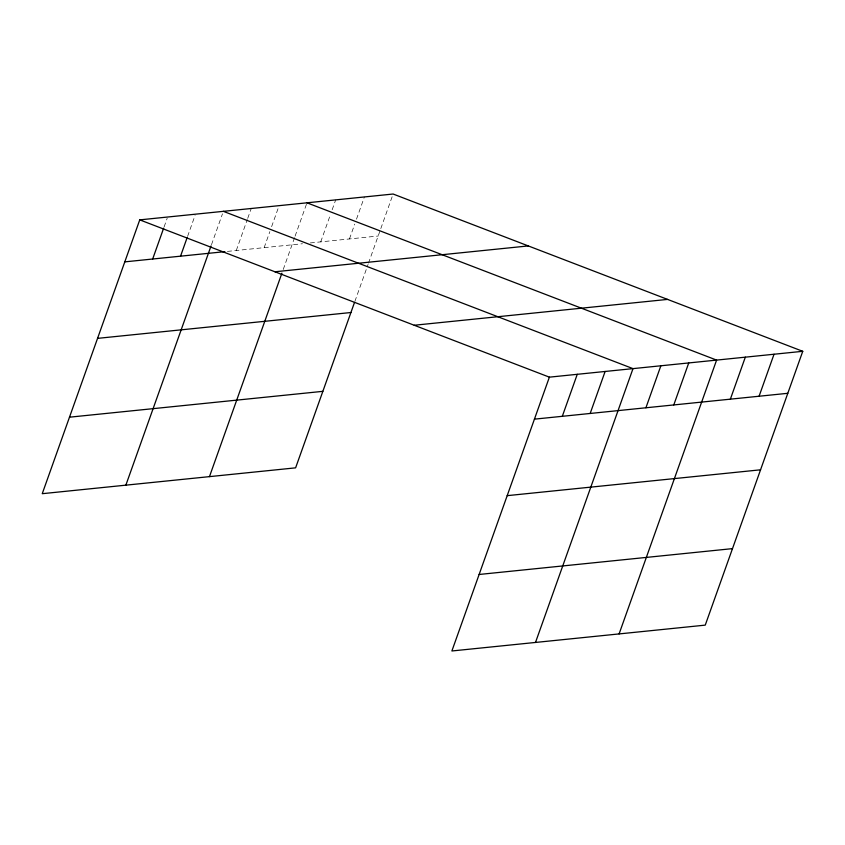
<?xml version="1.0" encoding="UTF-8"?>
<svg xmlns="http://www.w3.org/2000/svg" width="845" height="845" viewBox="0 0 845 845"><rect width="100%" height="100%" fill="white"/><g stroke="black" fill="none" stroke-linecap="round" stroke-linejoin="round"><path stroke-width="0.63" stroke-dasharray="4.22 3.17" d="M164.11 226.904L167.183 218.263M187.579 236.41L195.058 215.412M211.493 244.691L222.488 213.806M236.283 250.49L247.279 219.615M247.712 218.38L251.229 208.493M264.147 247.648L269.872 231.593M271.625 226.65L279.103 205.652M283.233 269.481L294.662 237.392M295.095 236.156L306.967 202.811M320.73 241.871L330.406 214.704M332.169 209.761L335.687 199.885M349.45 238.945L354.72 224.126M356.484 219.182L364.406 196.948M354.879 301.411L368.061 264.4M368.494 263.165L380.366 229.84M380.799 228.604L393.115 194.023M227.411 251.398L302.457 243.74M310.295 242.937L378.159 236.019"/><path stroke-width="1.27" d="M802.75 351.309L549.387 377.155L451.885 650.977L705.248 625.131L802.75 351.309L393.115 194.023L139.752 219.869L42.25 493.691L295.613 467.845L354.435 302.647M152.67 259.014L163.666 228.139M180.545 256.172L187.136 237.646M125.863 485.157L211.049 245.927M209.465 476.633L281.913 273.188M562.305 416.31L577.262 374.314M590.169 413.469L605.126 371.473M535.498 642.453L633 368.631L223.365 211.334M645.918 407.776L660.864 365.779M673.782 404.935L688.738 362.938M619.1 633.919L716.602 360.097L306.967 202.811M730.365 399.167L745.322 357.171M759.085 396.231L774.031 354.245M124.796 261.865L224.876 251.652M274.931 271.773L528.294 245.927M97.555 338.37L350.918 312.523M414.208 325.251L667.571 299.405M69.491 417.187L322.853 391.341M534.431 419.152L787.793 393.305M507.19 495.656L760.553 469.809M479.126 574.473L732.488 548.627M139.752 219.869L549.387 377.155"/></g></svg>
